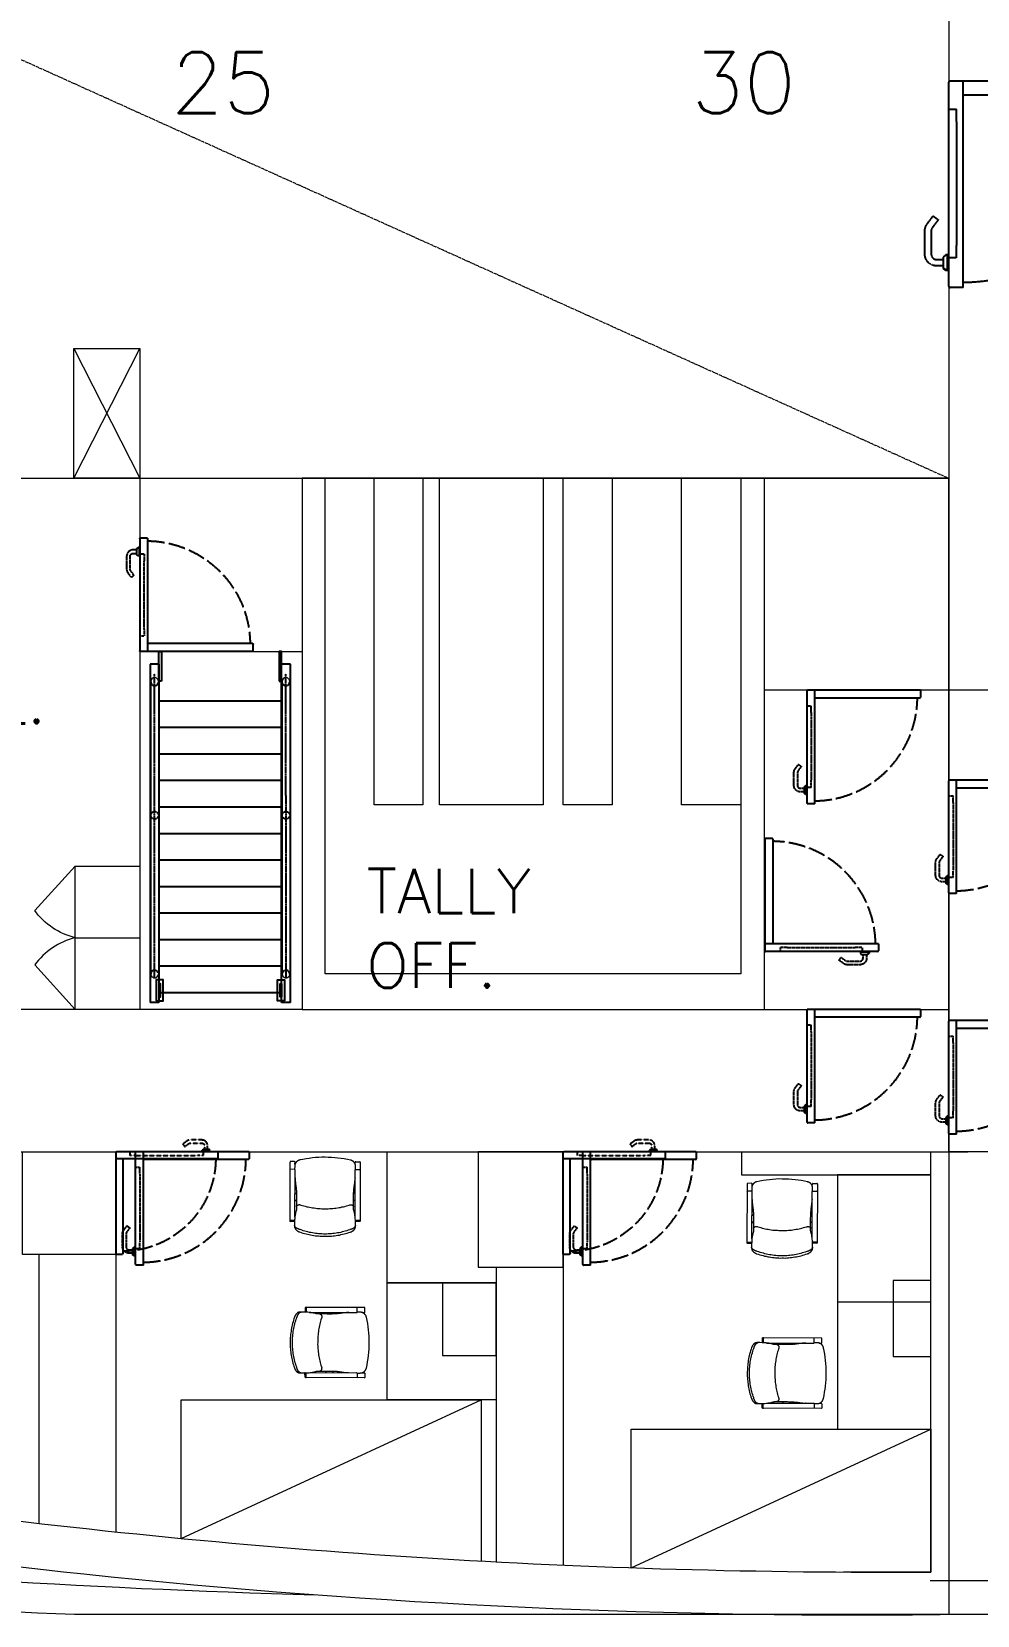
# Model space of a CAD drawing. Header units: inches. Extents: x -1413543 to -1222802, y -662286 to -549720.
# Drawn here: x -1384008 to -1375747, y -632953 to -619114 of the extents above; entities that cross this region are included whole.
import ezdxf

# ---------------------------------------------------------------- set-up
doc = ezdxf.new("R2010")
doc.units = ezdxf.units.IN
doc.header["$MEASUREMENT"] = 0
for name, pattern in [('ACAD_ISO02W100', [15, 12, -3]), ('CENTER', [2, 1.25, -0.25, 0.25, -0.25]), ('CENTER2', [1.125, 0.75, -0.125, 0.125, -0.125]), ('HIDDEN', [0.375, 0.25, -0.125]), ('HIDDEN2', [4.7625, 3.175, -1.5875])]:
    doc.linetypes.add(name, pattern=pattern)
doc.layers.get('0').update_dxf_attribs({"color": 1, "lineweight": 20})
for name, color, linetype in [('bd casing (6c34) - Visible', 8, 'HIDDEN'), ('bd glass (6c34) - Visible', 8, 'HIDDEN'), ('Dimension', 1, 'Continuous'), ('door (6c34) - Visible', 8, 'HIDDEN'), ('door (dd79) - Visible', 7, 'Continuous'), ('LADDER', 2, 'Continuous')]:
    doc.layers.add(name, color=color, linetype=linetype)
doc.layers.add('Door & Window & scuttle', color=2, linetype='Continuous', lineweight=25)
doc.styles.get("Standard").update_dxf_attribs({"font": 'arial.ttf'})

# ---------------------------------------------------------------- blocks, each defined once
blk = doc.blocks.new('frame23')
at = {"color": 0, "ltscale": 10, "char_height": 409.8, "attachment_point": 1}
for s, insert in [('\\pt819.59;{\\Fromans|c0;25}', (358561, -61192)), ('\\pt819.59;{\\Fromans|c0;30}', (362061, -61192))]:
    blk.add_mtext_dynamic_manual_height_columns(s, width=335.84, gutter_width=12.5, heights=[0], dxfattribs=dict(at, insert=insert))
blk = doc.blocks.new('qwee')
at = {"layer": 'bd casing (6c34) - Visible', "color": 0}
for points in [[(541432.8, -116122.7, -11.5), (541447.8, -116122.7, -11.5), (541462.8, -116122.7, -11.5)], [(541432.8, -116122.7, -11.5), (541432.8, -116146.7, -11.5), (541432.8, -116170.7, -11.5)], [(541432.8, -116650.7, -11.5), (541432.8, -116674.7, -11.5), (541432.8, -116698.7, -11.5)], [(541462.8, -116698.7, -11.5), (541447.8, -116698.7, -11.5), (541432.8, -116698.7, -11.5)]]:
    blk.add_open_spline(points, degree=2, dxfattribs=at)
at = {"layer": 'bd glass (6c34) - Visible', "color": 0}
blk.add_open_spline([(541432.8, -116650.7, -11.5), (541432.8, -116410.7, -11.5), (541432.8, -116170.7, -11.5)], degree=2, dxfattribs=at)
at = {"layer": 'Door & Window & scuttle', "color": 0, "linetype": 'ACAD_ISO02W100', "ltscale": 10}
blk.add_arc((541416.6, -116759.7, -11.5), 731.8, 90.70664, 179.45636, dxfattribs=at)
at = {"layer": 'door (6c34) - Visible', "color": 0}
for points, knots in [([(541485.8, -116091.7, -11.5), (541490.7, -116091.7, -11.5), (541495.6, -116091.7, -11.5), (541500.4, -116091.7, -11.5), (541503.1, -116091.7, -11.5), (541505.8, -116091.7, -11.5), (541508.7, -116091.7, -11.5), (541509.5, -116091.7, -11.5), (541510.3, -116091.7, -11.5), (541511.3, -116091.7, -11.5), (541512.8, -116091.7, -11.5), (541514.6, -116091.9, -11.5), (541516.3, -116092.1, -11.5), (541520, -116092.6, -11.5), (541523.5, -116093.5, -11.5), (541526.8, -116094.8, -11.5), (541530.3, -116096.2, -11.5), (541533.7, -116098.1, -11.5), (541536.8, -116100.3, -11.5), (541539.9, -116102.6, -11.5), (541542.8, -116105.3, -11.5), (541545.2, -116108.3, -11.5), (541547.6, -116111.3, -11.5), (541549.7, -116114.6, -11.5), (541551.3, -116118.1, -11.5), (541552.8, -116121.4, -11.5), (541553.9, -116125, -11.5), (541554.5, -116128.5, -11.5), (541554.9, -116130.2, -11.5), (541555.1, -116132, -11.5), (541555.2, -116133.7, -11.5), (541555.3, -116134.9, -11.5), (541555.3, -116136.1, -11.5), (541555.3, -116137.1, -11.5), (541555.3, -116138, -11.5), (541555.3, -116138.8, -11.5), (541555.3, -116139.6, -11.5), (541555.3, -116141.9, -11.5), (541555.3, -116144.3, -11.5), (541555.3, -116146.7, -11.5), (541555.3, -116149, -11.5), (541555.3, -116151.4, -11.5), (541555.3, -116153.8, -11.5), (541555.3, -116163.2, -11.5), (541555.3, -116172.6, -11.5), (541555.3, -116182.1, -11.5), (541555.3, -116191.5, -11.5), (541555.3, -116201, -11.5), (541555.3, -116210.4, -11.5), (541555.3, -116212.8, -11.5), (541555.3, -116215.1, -11.5), (541555.3, -116217.5, -11.5), (541555.3, -116219.9, -11.5), (541555.3, -116222.2, -11.5), (541555.3, -116224.6, -11.5), (541555.3, -116225.2, -11.5), (541555.3, -116225.8, -11.5), (541555.3, -116226.5, -11.5), (541555.3, -116227.2, -11.5), (541555.3, -116227.9, -11.5), (541555.3, -116228.8, -11.5), (541555.3, -116229.5, -11.5), (541555.2, -116230.2, -11.5), (541555.2, -116231, -11.5), (541554.9, -116234, -11.5), (541554.4, -116237, -11.5), (541553.5, -116239.9, -11.5), (541552.7, -116242.9, -11.5), (541551.5, -116245.7, -11.5), (541550.1, -116248.4, -11.5), (541549.8, -116249, -11.5), (541549.4, -116249.7, -11.5), (541549, -116250.4, -11.5), (541548.6, -116251, -11.5), (541548.3, -116251.6, -11.5), (541547.8, -116252.3, -11.5), (541547.4, -116252.9, -11.5), (541546.9, -116253.6, -11.5), (541546.6, -116254.1, -11.5), (541546.2, -116254.5, -11.5), (541545.9, -116254.9, -11.5), (541545.7, -116255.3, -11.5), (541545.4, -116255.7, -11.5), (541545.1, -116256, -11.5), (541544.8, -116256.4, -11.5), (541543.7, -116258, -11.5), (541542.5, -116259.6, -11.5), (541541.3, -116261.2, -11.5), (541540.1, -116262.7, -11.5), (541538.9, -116264.3, -11.5), (541537.7, -116265.9, -11.5), (541535.3, -116269.1, -11.5), (541532.9, -116272.3, -11.5), (541530.5, -116275.5, -11.5), (541528.1, -116278.7, -11.5), (541525.7, -116281.9, -11.5), (541523.3, -116285, -11.5)], [1.795647, 1.795647, 1.795647, 1.795647, 16.373701, 16.373701, 16.373701, 24.654515, 24.654515, 24.654515, 27.283929, 27.283929, 27.283929, 32.321107, 32.321107, 32.321107, 43.237309, 43.237309, 43.237309, 54.686123, 54.686123, 54.686123, 66.367219, 66.367219, 66.367219, 77.893449, 77.893449, 77.893449, 88.905867, 88.905867, 88.905867, 94.138366, 94.138366, 94.138366, 97.475142, 97.475142, 97.475142, 100.042977, 100.042977, 100.042977, 107.077017, 107.077017, 107.077017, 114.169226, 114.169226, 114.169226, 142.496763, 142.496763, 142.496763, 170.829157, 170.829157, 170.829157, 177.916258, 177.916258, 177.916258, 184.977658, 184.977658, 184.977658, 186.904096, 186.904096, 186.904096, 189.16594, 189.16594, 189.16594, 191.395327, 191.395327, 191.395327, 200.539981, 200.539981, 200.539981, 209.665065, 209.665065, 209.665065, 211.921544, 211.921544, 211.921544, 214.180847, 214.180847, 214.180847, 216.407599, 216.407599, 216.407599, 217.898003, 217.898003, 217.898003, 219.259092, 219.259092, 219.259092, 225.229087, 225.229087, 225.229087, 231.20403, 231.20403, 231.20403, 243.15237, 243.15237, 243.15237, 255.101362, 255.101362, 255.101362, 255.101362]), ([(541503.7, -116270.3, -11.5), (541506.1, -116267.1, -11.5), (541508.5, -116263.9, -11.5), (541510.8, -116260.7, -11.5), (541513.2, -116257.6, -11.5), (541515.6, -116254.4, -11.5), (541518, -116251.2, -11.5), (541519.2, -116249.6, -11.5), (541520.4, -116248, -11.5), (541521.6, -116246.4, -11.5), (541522.8, -116244.8, -11.5), (541524, -116243.2, -11.5), (541525.2, -116241.6, -11.5), (541525.5, -116241.3, -11.5), (541525.7, -116240.9, -11.5), (541526, -116240.5, -11.5), (541526.3, -116240.2, -11.5), (541526.5, -116239.8, -11.5), (541526.7, -116239.6, -11.5), (541527, -116239.2, -11.5), (541527.1, -116239, -11.5), (541527.3, -116238.7, -11.5), (541527.5, -116238.4, -11.5), (541527.7, -116238.1, -11.5), (541527.9, -116237.8, -11.5), (541528, -116237.5, -11.5), (541528.2, -116237.2, -11.5), (541528.4, -116236.9, -11.5), (541529, -116235.7, -11.5), (541529.5, -116234.4, -11.5), (541529.9, -116233.1, -11.5), (541530.3, -116231.8, -11.5), (541530.5, -116230.4, -11.5), (541530.7, -116229.1, -11.5), (541530.7, -116228.7, -11.5), (541530.7, -116228.4, -11.5), (541530.7, -116228, -11.5), (541530.7, -116227.6, -11.5), (541530.7, -116227.1, -11.5), (541530.7, -116226.5, -11.5), (541530.7, -116225.9, -11.5), (541530.7, -116225.3, -11.5), (541530.7, -116224.6, -11.5), (541530.7, -116222.2, -11.5), (541530.7, -116219.9, -11.5), (541530.7, -116217.5, -11.5), (541530.7, -116215.1, -11.5), (541530.7, -116212.8, -11.5), (541530.7, -116210.4, -11.5), (541530.7, -116201, -11.5), (541530.7, -116191.5, -11.5), (541530.7, -116182.1, -11.5), (541530.7, -116172.6, -11.5), (541530.7, -116163.2, -11.5), (541530.7, -116153.7, -11.5), (541530.7, -116151.4, -11.5), (541530.7, -116149, -11.5), (541530.7, -116146.7, -11.5), (541530.7, -116144.3, -11.5), (541530.7, -116142, -11.5), (541530.7, -116139.5, -11.5), (541530.7, -116138.7, -11.5), (541530.7, -116137.8, -11.5), (541530.7, -116137.1, -11.5), (541530.7, -116136.4, -11.5), (541530.7, -116135.9, -11.5), (541530.7, -116135.4, -11.5), (541530.6, -116134.6, -11.5), (541530.5, -116133.8, -11.5), (541530.4, -116133, -11.5), (541530.1, -116131.4, -11.5), (541529.6, -116129.8, -11.5), (541528.9, -116128.3, -11.5), (541528.2, -116126.7, -11.5), (541527.2, -116125.2, -11.5), (541526.1, -116123.8, -11.5), (541525, -116122.5, -11.5), (541523.7, -116121.2, -11.5), (541522.3, -116120.2, -11.5), (541520.9, -116119.2, -11.5), (541519.4, -116118.3, -11.5), (541517.8, -116117.7, -11.5), (541516.2, -116117.1, -11.5), (541514.6, -116116.7, -11.5), (541513, -116116.5, -11.5), (541512.3, -116116.3, -11.5), (541511.6, -116116.3, -11.5), (541510.6, -116116.3, -11.5), (541510, -116116.3, -11.5), (541509.3, -116116.3, -11.5), (541508.5, -116116.3, -11.5), (541505.9, -116116.3, -11.5), (541503.2, -116116.3, -11.5), (541500.4, -116116.3, -11.5), (541495.7, -116116.3, -11.5), (541491, -116116.3, -11.5), (541486.4, -116116.3, -11.5)], [0, 0, 0, 0, 11.948992, 11.948992, 11.948992, 23.897801, 23.897801, 23.897801, 29.872276, 29.872276, 29.872276, 35.85081, 35.85081, 35.85081, 37.203356, 37.203356, 37.203356, 38.427182, 38.427182, 38.427182, 39.456646, 39.456646, 39.456646, 40.483304, 40.483304, 40.483304, 41.51353, 41.51353, 41.51353, 45.656856, 45.656856, 45.656856, 49.780168, 49.780168, 49.780168, 50.816029, 50.816029, 50.816029, 52.361849, 52.361849, 52.361849, 54.243136, 54.243136, 54.243136, 61.349686, 61.349686, 61.349686, 68.43025, 68.43025, 68.43025, 96.769181, 96.769181, 96.769181, 125.112929, 125.112929, 125.112929, 132.188927, 132.188927, 132.188927, 139.323117, 139.323117, 139.323117, 141.790748, 141.790748, 141.790748, 143.489566, 143.489566, 143.489566, 145.85198, 145.85198, 145.85198, 150.863874, 150.863874, 150.863874, 156.102942, 156.102942, 156.102942, 161.411952, 161.411952, 161.411952, 166.618452, 166.618452, 166.618452, 171.527424, 171.527424, 171.527424, 173.960274, 173.960274, 173.960274, 176.063873, 176.063873, 176.063873, 184.170713, 184.170713, 184.170713, 198.212156, 198.212156, 198.212156, 198.212156])]:
    blk.add_open_spline(points, degree=3, knots=knots, dxfattribs=at)
blk.add_open_spline([(541523.3, -116285, -11.5), (541513.5, -116277.7, -11.5), (541503.7, -116270.3, -11.5)], degree=2, dxfattribs=at)
at = {"layer": 'door (dd79) - Visible', "color": 0}
for p, q in [((541407.6, -116007.9, -11.5), (541407.6, -116807.9, -11.5)), ((541407.6, -116007.9, -11.5), (541458, -116007.9, -11.5)), ((541462.8, -116012.7, -11.5), (541462.8, -116803.1, -11.5)), ((541467.6, -116073.5, -11.5), (541467.6, -116134.4, -11.5)), ((541474.2, -116073.5, -11.5), (541484, -116082.2, -11.5)), ((541474.2, -116076.5, -11.5), (541484, -116085.2, -11.5)), ((541484, -116125.8, -11.5), (541484, -116082.2, -11.5)), ((541467.6, -116134.4, -11.5), (541474.2, -116134.4, -11.5)), ((541474.2, -116134.4, -11.5), (541484, -116125.8, -11.5)), ((540662.8, -116807.9, -11.5), (540662.8, -116757.5, -11.5)), ((540667.6, -116752.7, -11.5), (541402.8, -116752.7, -11.5)), ((540662.8, -116807.9, -11.5), (541458, -116807.9, -11.5))]:
    blk.add_line(p, q, dxfattribs=at)
for centre, start, end in [((541458, -116012.7, -11.5), 360, 90), ((540667.6, -116757.5, -11.5), 90, 180), ((541402.8, -116757.5, -11.5), 360, 90), ((541458, -116803.1, -11.5), 270, 0)]:
    blk.add_arc(centre, 4.8, start, end, dxfattribs=at)
for points, degree in [([(541467.6, -116073.5, -11.5), (541470.9, -116073.5, -11.5), (541474.2, -116073.5, -11.5)], 2), ([(541467.6, -116076.5, -11.5), (541470.9, -116076.5, -11.5), (541474.2, -116076.5, -11.5)], 2), ([(541484, -116091.7, -11.5), (541484.6, -116091.7, -11.5), (541485.2, -116091.7, -11.5), (541485.8, -116091.7, -11.5)], 3), ([(541486.4, -116116.3, -11.5), (541485.6, -116116.3, -11.5), (541484.8, -116116.3, -11.5), (541484, -116116.3, -11.5)], 3), ([(541407.6, -116752.7, -11.5), (541407.6, -116777.9, -11.5), (541407.6, -116803.1, -11.5)], 2)]:
    blk.add_open_spline(points, degree=degree, dxfattribs=at)
blk = doc.blocks.new('344')
at = {"color": 0, "xscale": -1.166284279373328, "yscale": 1.166284279373328, "zscale": 1.166284279373328}
blk.add_blockref('qwee', (1172202.6, 20597.9, 13.4), dxfattribs=at)
blk = doc.blocks.new('SCHAIR')
at = {"color": 0}
for p, q in [((86129, -10579), (86117, -10583)), ((86142, -10576), (86129, -10579)), ((86154, -10573), (86142, -10576)), ((86166, -10570), (86154, -10573)), ((86178, -10567), (86166, -10570)), ((86190, -10565), (86178, -10567)), ((86203, -10563), (86190, -10565)), ((86215, -10561), (86203, -10563)), ((86204, -10580), (86216, -10579)), ((86227, -10560), (86215, -10561)), ((86216, -10579), (86228, -10577)), ((86240, -10558), (86227, -10560)), ((86228, -10577), (86240, -10576)), ((86253, -10557), (86240, -10558)), ((86240, -10576), (86253, -10574)), ((86265, -10556), (86253, -10557)), ((86253, -10574), (86265, -10574)), ((86278, -10556), (86265, -10556)), ((86265, -10574), (86277, -10573)), ((86277, -10573), (86289, -10573)), ((86289, -10556), (86278, -10556)), ((86301, -10555), (86289, -10556)), ((86289, -10573), (86289, -10573)), ((86289, -10573), (86290, -10573)), ((86290, -10573), (86302, -10573)), ((86313, -10556), (86301, -10555)), ((86302, -10573), (86314, -10573)), ((86326, -10556), (86313, -10556)), ((86314, -10573), (86326, -10573)), ((86339, -10557), (86326, -10556)), ((86326, -10573), (86339, -10574)), ((86351, -10558), (86339, -10557)), ((86339, -10574), (86351, -10575)), ((86364, -10559), (86351, -10558)), ((86351, -10575), (86363, -10577)), ((86363, -10577), (86375, -10578)), ((86376, -10561), (86364, -10559)), ((86375, -10578), (86387, -10580)), ((86389, -10562), (86376, -10561)), ((86401, -10564), (86389, -10562)), ((86413, -10567), (86401, -10564)), ((86425, -10569), (86413, -10567)), ((86437, -10572), (86425, -10569)), ((86450, -10575), (86437, -10572)), ((86462, -10578), (86450, -10575)), ((86474, -10582), (86462, -10578)), ((86024, -11136), (86018, -10678)), ((86021, -10675), (86054, -10674)), ((86021, -10683), (86054, -10683)), ((86055, -10628), (86054, -10629)), ((86054, -10629), (86054, -10630)), ((86054, -10630), (86054, -10631)), ((86054, -10631), (86054, -10631)), ((86054, -10631), (86054, -10632)), ((86054, -10632), (86054, -10633)), ((86054, -10633), (86054, -10634)), ((86054, -10634), (86054, -10642)), ((86054, -10640), (86054, -10639)), ((86054, -10639), (86055, -10639)), ((86054, -10641), (86054, -10640)), ((86054, -10640), (86054, -10640)), ((86054, -10640), (86054, -10640)), ((86054, -10642), (86054, -10641)), ((86054, -10641), (86054, -10641)), ((86054, -10641), (86054, -10641)), ((86054, -10641), (86054, -10641)), ((86054, -10642), (86054, -10643)), ((86054, -10643), (86054, -10642)), ((86054, -10642), (86054, -10642)), ((86054, -10642), (86054, -10642)), ((86054, -10643), (86054, -10644)), ((86054, -10644), (86054, -10656)), ((86054, -10656), (86054, -10657)), ((86054, -10657), (86055, -10674)), ((86056, -10624), (86055, -10624)), ((86055, -10624), (86055, -10625)), ((86055, -10625), (86055, -10626)), ((86055, -10626), (86055, -10627)), ((86055, -10627), (86055, -10628)), ((86055, -10628), (86055, -10628)), ((86055, -10637), (86055, -10636)), ((86055, -10636), (86056, -10636)), ((86055, -10638), (86055, -10637)), ((86055, -10637), (86055, -10637)), ((86055, -10639), (86055, -10638)), ((86055, -10638), (86055, -10638)), ((86055, -10638), (86055, -10638)), ((86055, -10639), (86055, -10639)), ((86055, -10674), (86055, -10677)), ((86055, -10677), (86055, -10679)), ((86055, -10679), (86055, -10681)), ((86055, -10681), (86055, -10681)), ((86055, -10681), (86055, -10683)), ((86055, -10683), (86055, -10684)), ((86055, -10684), (86055, -10685)), ((86055, -10685), (86056, -10695)), ((86057, -10621), (86056, -10622)), ((86056, -10622), (86056, -10623)), ((86056, -10623), (86056, -10624)), ((86056, -10635), (86057, -10634)), ((86056, -10636), (86056, -10635)), ((86056, -10635), (86056, -10635)), ((86056, -10635), (86056, -10635)), ((86056, -10636), (86056, -10636)), ((86056, -10695), (86057, -10705)), ((86058, -10619), (86057, -10620)), ((86057, -10620), (86057, -10621)), ((86057, -10621), (86057, -10621)), ((86057, -10633), (86058, -10632)), ((86057, -10634), (86057, -10633)), ((86057, -10633), (86057, -10633)), ((86057, -10634), (86057, -10634)), ((86059, -10617), (86058, -10618)), ((86058, -10618), (86058, -10619)), ((86058, -10632), (86059, -10631)), ((86058, -10632), (86058, -10632)), ((86060, -10615), (86059, -10616)), ((86059, -10616), (86059, -10617)), ((86059, -10617), (86059, -10617)), ((86059, -10631), (86060, -10630)), ((86059, -10631), (86059, -10631)), ((86061, -10614), (86060, -10614)), ((86060, -10614), (86060, -10615)), ((86060, -10630), (86060, -10629)), ((86060, -10629), (86061, -10629)), ((86062, -10612), (86061, -10613)), ((86061, -10613), (86061, -10614)), ((86061, -10629), (86061, -10628)), ((86061, -10628), (86062, -10628)), ((86063, -10612), (86062, -10612)), ((86062, -10627), (86064, -10626)), ((86062, -10628), (86062, -10627)), ((86064, -10610), (86063, -10611)), ((86063, -10611), (86063, -10612)), ((86065, -10609), (86064, -10610)), ((86064, -10626), (86065, -10625)), ((86066, -10608), (86065, -10609)), ((86065, -10625), (86066, -10624)), ((86067, -10607), (86066, -10607)), ((86066, -10607), (86066, -10608)), ((86066, -10624), (86067, -10623)), ((86068, -10606), (86067, -10607)), ((86067, -10623), (86068, -10622)), ((86069, -10605), (86068, -10606)), ((86068, -10622), (86070, -10621)), ((86071, -10603), (86069, -10605)), ((86070, -10621), (86072, -10620)), ((86072, -10602), (86071, -10603)), ((86074, -10601), (86072, -10602)), ((86072, -10620), (86073, -10619)), ((86073, -10619), (86075, -10618)), ((86076, -10600), (86074, -10601)), ((86075, -10618), (86077, -10617)), ((86077, -10599), (86076, -10600)), ((86079, -10598), (86077, -10599)), ((86077, -10617), (86079, -10616)), ((86081, -10596), (86079, -10598)), ((86079, -10616), (86081, -10615)), ((86083, -10595), (86081, -10596)), ((86081, -10615), (86083, -10614)), ((86085, -10594), (86083, -10595)), ((86083, -10614), (86085, -10613)), ((86087, -10594), (86085, -10594)), ((86085, -10613), (86087, -10613)), ((86089, -10593), (86087, -10594)), ((86087, -10613), (86089, -10612)), ((86091, -10592), (86089, -10593)), ((86089, -10612), (86091, -10611)), ((86093, -10591), (86091, -10592)), ((86091, -10611), (86094, -10610)), ((86105, -10587), (86093, -10591)), ((86094, -10610), (86096, -10610)), ((86096, -10610), (86098, -10609)), ((86098, -10609), (86110, -10605)), ((86117, -10583), (86105, -10587)), ((86110, -10605), (86121, -10601)), ((86121, -10601), (86133, -10597)), ((86133, -10597), (86144, -10594)), ((86144, -10594), (86156, -10591)), ((86156, -10591), (86168, -10588)), ((86168, -10588), (86180, -10585)), ((86180, -10585), (86192, -10583)), ((86192, -10583), (86204, -10580)), ((86387, -10580), (86399, -10582)), ((86399, -10582), (86411, -10584)), ((86411, -10584), (86423, -10587)), ((86423, -10587), (86435, -10590)), ((86435, -10590), (86447, -10593)), ((86447, -10593), (86459, -10596)), ((86459, -10596), (86470, -10600)), ((86470, -10600), (86482, -10604)), ((86487, -10586), (86474, -10582)), ((86482, -10604), (86484, -10604)), ((86484, -10604), (86486, -10605)), ((86486, -10605), (86489, -10606)), ((86489, -10586), (86487, -10586)), ((86491, -10587), (86489, -10586)), ((86489, -10606), (86491, -10606)), ((86493, -10588), (86491, -10587)), ((86491, -10606), (86493, -10607)), ((86495, -10589), (86493, -10588)), ((86493, -10607), (86495, -10608)), ((86497, -10590), (86495, -10589)), ((86495, -10608), (86497, -10609)), ((86498, -10591), (86497, -10590)), ((86497, -10609), (86499, -10609)), ((86500, -10592), (86498, -10591)), ((86499, -10609), (86501, -10610)), ((86502, -10593), (86500, -10592)), ((86501, -10610), (86503, -10611)), ((86504, -10594), (86502, -10593)), ((86503, -10611), (86505, -10612)), ((86506, -10595), (86504, -10594)), ((86505, -10612), (86507, -10613)), ((86507, -10596), (86506, -10595)), ((86509, -10597), (86507, -10596)), ((86507, -10613), (86509, -10614)), ((86511, -10599), (86509, -10597)), ((86509, -10614), (86510, -10615)), ((86510, -10615), (86512, -10616)), ((86512, -10600), (86511, -10599)), ((86513, -10601), (86512, -10600)), ((86512, -10616), (86514, -10617)), ((86514, -10601), (86513, -10601)), ((86514, -10602), (86514, -10601)), ((86515, -10603), (86514, -10602)), ((86514, -10617), (86514, -10618)), ((86514, -10618), (86516, -10619)), ((86516, -10604), (86515, -10603)), ((86517, -10605), (86516, -10604)), ((86516, -10619), (86517, -10620)), ((86518, -10606), (86517, -10605)), ((86517, -10605), (86517, -10605)), ((86517, -10620), (86518, -10621)), ((86519, -10607), (86518, -10606)), ((86518, -10621), (86519, -10621)), ((86520, -10608), (86519, -10607)), ((86519, -10607), (86519, -10607)), ((86519, -10621), (86519, -10622)), ((86519, -10622), (86520, -10622)), ((86520, -10609), (86520, -10608)), ((86521, -10610), (86520, -10609)), ((86520, -10622), (86520, -10623)), ((86520, -10623), (86521, -10624)), ((86522, -10611), (86521, -10610)), ((86521, -10610), (86521, -10610)), ((86521, -10624), (86521, -10624)), ((86521, -10624), (86522, -10625)), ((86522, -10612), (86522, -10611)), ((86522, -10613), (86522, -10612)), ((86523, -10613), (86522, -10613)), ((86522, -10625), (86522, -10625)), ((86522, -10625), (86523, -10626)), ((86523, -10614), (86523, -10613)), ((86524, -10615), (86523, -10614)), ((86523, -10626), (86523, -10627)), ((86523, -10627), (86523, -10627)), ((86523, -10627), (86524, -10627)), ((86524, -10616), (86524, -10615)), ((86525, -10617), (86524, -10616)), ((86524, -10616), (86524, -10616)), ((86524, -10627), (86524, -10628)), ((86524, -10628), (86524, -10628)), ((86524, -10628), (86524, -10628)), ((86524, -10628), (86525, -10629)), ((86525, -10618), (86525, -10617)), ((86525, -10619), (86525, -10618)), ((86525, -10620), (86525, -10619)), ((86526, -10620), (86525, -10620)), ((86525, -10629), (86525, -10629)), ((86525, -10629), (86525, -10630)), ((86525, -10630), (86525, -10630)), ((86525, -10630), (86525, -10630)), ((86525, -10630), (86526, -10631)), ((86525, -10698), (86526, -10688)), ((86525, -10706), (86525, -10698)), ((86525, -10701), (86530, -11069)), ((86526, -10621), (86526, -10620)), ((86526, -10622), (86526, -10621)), ((86526, -10623), (86526, -10622)), ((86526, -10624), (86526, -10623)), ((86526, -10623), (86526, -10623)), ((86526, -10625), (86526, -10624)), ((86526, -10626), (86526, -10625)), ((86527, -10627), (86526, -10626)), ((86526, -10631), (86526, -10631)), ((86526, -10631), (86526, -10632)), ((86526, -10632), (86526, -10632)), ((86526, -10632), (86526, -10632)), ((86526, -10632), (86526, -10633)), ((86526, -10633), (86526, -10633)), ((86526, -10633), (86526, -10633)), ((86526, -10633), (86526, -10633)), ((86526, -10633), (86526, -10634)), ((86526, -10634), (86527, -10634)), ((86526, -10688), (86527, -10679)), ((86527, -10628), (86527, -10627)), ((86527, -10635), (86527, -10628)), ((86527, -10634), (86527, -10634)), ((86527, -10634), (86527, -10635)), ((86527, -10636), (86527, -10635)), ((86527, -10635), (86527, -10635)), ((86527, -10635), (86527, -10635)), ((86527, -10635), (86527, -10635)), ((86527, -10635), (86527, -10636)), ((86527, -10637), (86527, -10636)), ((86527, -10636), (86527, -10636)), ((86527, -10649), (86527, -10637)), ((86527, -10650), (86527, -10649)), ((86527, -10668), (86527, -10650)), ((86527, -10671), (86527, -10668)), ((86527, -10673), (86527, -10671)), ((86527, -10674), (86527, -10673)), ((86527, -10675), (86527, -10674)), ((86527, -10677), (86527, -10675)), ((86527, -10679), (86527, -10677)), ((86527, -10677), (86527, -10677)), ((86561, -10667), (86528, -10668)), ((86561, -10676), (86528, -10676)), ((86570, -11128), (86564, -10670)), ((86057, -10705), (86058, -10713)), ((86057, -10707), (86063, -11075)), ((86058, -10713), (86059, -10719)), ((86059, -10719), (86060, -10725)), ((86060, -10725), (86061, -10732)), ((86061, -10732), (86062, -10738)), ((86062, -10738), (86064, -10744)), ((86064, -10744), (86065, -10749)), ((86065, -10749), (86067, -10755)), ((86067, -10755), (86068, -10760)), ((86068, -10760), (86069, -10761)), ((86069, -10761), (86069, -10761)), ((86069, -10761), (86069, -10762)), ((86069, -10762), (86069, -10763)), ((86069, -10763), (86070, -10764)), ((86070, -10764), (86070, -10765)), ((86070, -10765), (86070, -10765)), ((86070, -10765), (86070, -10766)), ((86070, -10766), (86070, -10767)), ((86070, -10767), (86070, -10768)), ((86070, -10768), (86070, -10769)), ((86070, -10769), (86070, -10769)), ((86070, -10769), (86071, -10770)), ((86071, -10770), (86071, -10771)), ((86071, -10771), (86071, -10772)), ((86071, -10772), (86071, -10773)), ((86071, -10773), (86072, -10846)), ((86071, -10790), (86071, -10789)), ((86071, -10791), (86071, -10790)), ((86071, -10792), (86071, -10791)), ((86071, -10791), (86071, -10791)), ((86071, -10791), (86071, -10791)), ((86072, -10793), (86071, -10792)), ((86071, -10792), (86071, -10792)), ((86071, -10792), (86071, -10792)), ((86072, -10794), (86072, -10793)), ((86072, -10793), (86072, -10793)), ((86072, -10793), (86072, -10793)), ((86073, -10795), (86072, -10794)), ((86072, -10794), (86072, -10794)), ((86072, -10794), (86072, -10794)), ((86073, -10796), (86073, -10795)), ((86073, -10795), (86073, -10795)), ((86073, -10795), (86073, -10795)), ((86074, -10796), (86073, -10796)), ((86073, -10796), (86073, -10796)), ((86074, -10797), (86074, -10796)), ((86074, -10796), (86074, -10796)), ((86075, -10797), (86074, -10797)), ((86074, -10797), (86074, -10797)), ((86075, -10798), (86075, -10797)), ((86076, -10798), (86075, -10798)), ((86075, -10798), (86075, -10798)), ((86076, -10799), (86076, -10798)), ((86076, -10798), (86076, -10798)), ((86077, -10799), (86076, -10799)), ((86078, -10800), (86077, -10799)), ((86077, -10799), (86077, -10799)), ((86077, -10799), (86077, -10799)), ((86079, -10800), (86078, -10800)), ((86078, -10800), (86078, -10800)), ((86078, -10800), (86078, -10800)), ((86080, -10801), (86079, -10800)), ((86079, -10800), (86079, -10800)), ((86081, -10801), (86080, -10801)), ((86080, -10801), (86080, -10801)), ((86080, -10801), (86080, -10801)), ((86082, -10801), (86081, -10801)), ((86081, -10801), (86081, -10801)), ((86082, -10802), (86082, -10801)), ((86083, -10802), (86082, -10802)), ((86084, -10802), (86083, -10802)), ((86085, -10803), (86084, -10802)), ((86084, -10802), (86084, -10802)), ((86086, -10803), (86085, -10803)), ((86087, -10803), (86086, -10803)), ((86088, -10803), (86087, -10803)), ((86089, -10803), (86088, -10803)), ((86090, -10803), (86089, -10803)), ((86091, -10803), (86090, -10803)), ((86092, -10803), (86091, -10803)), ((86093, -10803), (86092, -10803)), ((86094, -10803), (86093, -10803)), ((86095, -10803), (86094, -10803)), ((86096, -10803), (86095, -10803)), ((86097, -10803), (86096, -10803)), ((86096, -10803), (86096, -10803)), ((86098, -10803), (86097, -10803)), ((86097, -10803), (86097, -10803)), ((86099, -10803), (86098, -10803)), ((86098, -10803), (86098, -10803)), ((86100, -10802), (86099, -10802)), ((86099, -10802), (86099, -10803)), ((86105, -10801), (86100, -10802)), ((86100, -10802), (86100, -10802)), ((86116, -10797), (86105, -10801)), ((86127, -10794), (86116, -10797)), ((86138, -10790), (86127, -10794)), ((86150, -10787), (86138, -10790)), ((86161, -10785), (86150, -10787)), ((86173, -10782), (86161, -10785)), ((86184, -10780), (86173, -10782)), ((86196, -10778), (86184, -10780)), ((86208, -10776), (86196, -10778)), ((86220, -10774), (86208, -10776)), ((86232, -10773), (86220, -10774)), ((86243, -10772), (86232, -10773)), ((86255, -10771), (86243, -10772)), ((86267, -10770), (86255, -10771)), ((86279, -10769), (86267, -10770)), ((86291, -10769), (86279, -10769)), ((86292, -10769), (86291, -10769)), ((86293, -10769), (86292, -10769)), ((86305, -10769), (86293, -10769)), ((86317, -10769), (86305, -10769)), ((86329, -10770), (86317, -10769)), ((86341, -10770), (86329, -10770)), ((86353, -10771), (86341, -10770)), ((86365, -10772), (86353, -10771)), ((86377, -10774), (86365, -10772)), ((86389, -10775), (86377, -10774)), ((86400, -10777), (86389, -10775)), ((86412, -10779), (86400, -10777)), ((86424, -10781), (86412, -10779)), ((86435, -10783), (86424, -10781)), ((86447, -10786), (86435, -10783)), ((86458, -10789), (86447, -10786)), ((86469, -10792), (86458, -10789)), ((86481, -10795), (86469, -10792)), ((86485, -10797), (86481, -10795)), ((86486, -10797), (86485, -10797)), ((86485, -10797), (86485, -10797)), ((86487, -10797), (86486, -10797)), ((86486, -10797), (86486, -10797)), ((86488, -10797), (86487, -10797)), ((86487, -10797), (86487, -10797)), ((86488, -10798), (86488, -10797)), ((86489, -10798), (86488, -10798)), ((86490, -10798), (86489, -10798)), ((86491, -10798), (86490, -10798)), ((86490, -10798), (86490, -10798)), ((86492, -10798), (86491, -10798)), ((86493, -10798), (86492, -10798)), ((86494, -10798), (86493, -10798)), ((86495, -10798), (86494, -10798)), ((86496, -10798), (86495, -10798)), ((86497, -10797), (86496, -10798)), ((86498, -10797), (86497, -10797)), ((86499, -10797), (86498, -10797)), ((86500, -10797), (86499, -10797)), ((86501, -10797), (86500, -10797)), ((86502, -10796), (86501, -10797)), ((86503, -10796), (86502, -10796)), ((86504, -10795), (86503, -10796)), ((86503, -10796), (86503, -10796)), ((86503, -10796), (86503, -10796)), ((86505, -10795), (86504, -10795)), ((86504, -10795), (86504, -10795)), ((86506, -10795), (86505, -10795)), ((86505, -10795), (86505, -10795)), ((86507, -10794), (86506, -10794)), ((86506, -10794), (86506, -10794)), ((86506, -10794), (86506, -10795)), ((86508, -10793), (86507, -10794)), ((86507, -10794), (86507, -10794)), ((86507, -10794), (86507, -10794)), ((86509, -10793), (86508, -10793)), ((86508, -10793), (86508, -10793)), ((86508, -10793), (86508, -10793)), ((86510, -10792), (86509, -10792)), ((86509, -10792), (86509, -10792)), ((86509, -10792), (86509, -10793)), ((86511, -10791), (86510, -10791)), ((86510, -10791), (86510, -10792)), ((86510, -10792), (86510, -10792)), ((86512, -10790), (86511, -10790)), ((86511, -10790), (86511, -10790)), ((86511, -10790), (86511, -10791)), ((86511, -10791), (86511, -10791)), ((86513, -10788), (86512, -10789)), ((86512, -10789), (86512, -10789)), ((86512, -10789), (86512, -10789)), ((86512, -10789), (86512, -10789)), ((86512, -10789), (86512, -10790)), ((86514, -10786), (86513, -10786)), ((86513, -10786), (86513, -10787)), ((86513, -10787), (86513, -10787)), ((86513, -10787), (86513, -10787)), ((86513, -10787), (86513, -10788)), ((86513, -10788), (86513, -10788)), ((86513, -10788), (86513, -10788)), ((86514, -10759), (86514, -10758)), ((86514, -10758), (86515, -10758)), ((86514, -10760), (86514, -10759)), ((86514, -10761), (86514, -10760)), ((86514, -10762), (86514, -10761)), ((86514, -10763), (86514, -10762)), ((86514, -10764), (86514, -10763)), ((86514, -10763), (86514, -10763)), ((86514, -10765), (86514, -10764)), ((86514, -10766), (86514, -10765)), ((86514, -10767), (86514, -10766)), ((86515, -10840), (86514, -10767)), ((86514, -10783), (86514, -10784)), ((86514, -10784), (86514, -10785)), ((86514, -10785), (86514, -10785)), ((86514, -10785), (86514, -10785)), ((86514, -10785), (86514, -10786)), ((86514, -10786), (86514, -10786)), ((86515, -10755), (86516, -10754)), ((86515, -10756), (86515, -10755)), ((86515, -10755), (86515, -10755)), ((86515, -10757), (86515, -10756)), ((86515, -10758), (86515, -10757)), ((86516, -10754), (86517, -10748)), ((86517, -10748), (86519, -10743)), ((86519, -10743), (86520, -10737)), ((86520, -10737), (86521, -10732)), ((86521, -10732), (86522, -10725)), ((86522, -10725), (86523, -10719)), ((86523, -10719), (86524, -10713)), ((86524, -10713), (86525, -10706)), ((86059, -10835), (86072, -10835)), ((86059, -10838), (86072, -10838)), ((86060, -10891), (86072, -10891)), ((86060, -10894), (86072, -10894)), ((86069, -10939), (86068, -10942)), ((86068, -10942), (86068, -10944)), ((86068, -10944), (86068, -10947)), ((86068, -10947), (86068, -10949)), ((86070, -10930), (86069, -10933)), ((86069, -10933), (86069, -10934)), ((86069, -10934), (86069, -10937)), ((86069, -10937), (86069, -10939)), ((86071, -10920), (86070, -10923)), ((86070, -10923), (86070, -10925)), ((86070, -10925), (86070, -10928)), ((86070, -10928), (86070, -10930)), ((86072, -10900), (86071, -10904)), ((86071, -10904), (86071, -10905)), ((86071, -10905), (86071, -10909)), ((86071, -10909), (86071, -10910)), ((86071, -10910), (86071, -10913)), ((86071, -10913), (86071, -10915)), ((86071, -10915), (86071, -10918)), ((86071, -10918), (86071, -10920)), ((86072, -10846), (86072, -10870)), ((86072, -10870), (86072, -10870)), ((86072, -10870), (86072, -10871)), ((86072, -10871), (86072, -10881)), ((86072, -10881), (86072, -10886)), ((86072, -10886), (86072, -10886)), ((86072, -10886), (86072, -10889)), ((86072, -10889), (86072, -10890)), ((86072, -10890), (86072, -10894)), ((86072, -10894), (86072, -10895)), ((86072, -10895), (86072, -10899)), ((86072, -10899), (86072, -10900)), ((86527, -10829), (86515, -10829)), ((86527, -10832), (86515, -10832)), ((86515, -10864), (86515, -10840)), ((86515, -10865), (86515, -10864)), ((86515, -10864), (86515, -10864)), ((86515, -10875), (86515, -10865)), ((86516, -10880), (86515, -10875)), ((86516, -10883), (86516, -10880)), ((86516, -10880), (86516, -10880)), ((86516, -10884), (86516, -10883)), ((86516, -10888), (86516, -10884)), ((86528, -10885), (86516, -10885)), ((86516, -10889), (86516, -10888)), ((86528, -10888), (86516, -10888)), ((86516, -10893), (86516, -10889)), ((86516, -10894), (86516, -10893)), ((86517, -10897), (86516, -10894)), ((86517, -10899), (86517, -10897)), ((86517, -10902), (86517, -10899)), ((86517, -10904), (86517, -10902)), ((86517, -10907), (86517, -10904)), ((86517, -10909), (86517, -10907)), ((86518, -10912), (86517, -10909)), ((86518, -10913), (86518, -10912)), ((86518, -10917), (86518, -10913)), ((86518, -10918), (86518, -10917)), ((86519, -10922), (86518, -10918)), ((86519, -10923), (86519, -10922)), ((86519, -10926), (86519, -10923)), ((86520, -10928), (86519, -10926)), ((86520, -10931), (86520, -10928)), ((86520, -10933), (86520, -10931)), ((86521, -10936), (86520, -10933)), ((86521, -10938), (86521, -10936)), ((86521, -10941), (86521, -10938)), ((86522, -10943), (86521, -10941)), ((86523, -10949), (86522, -10943)), ((86061, -10982), (86064, -10982)), ((86061, -10985), (86064, -10985)), ((86061, -11000), (86063, -11000)), ((86063, -10997), (86062, -11003)), ((86062, -11003), (86062, -11005)), ((86062, -11003), (86062, -11003)), ((86062, -11005), (86062, -11011)), ((86062, -11013), (86062, -11011)), ((86064, -10988), (86063, -10989)), ((86063, -10989), (86063, -10996)), ((86063, -10996), (86063, -10997)), ((86065, -10973), (86064, -10979)), ((86064, -10979), (86064, -10981)), ((86064, -10981), (86064, -10988)), ((86066, -10965), (86065, -10971)), ((86065, -10971), (86065, -10973)), ((86067, -10957), (86066, -10963)), ((86066, -10963), (86066, -10965)), ((86068, -10949), (86067, -10955)), ((86067, -10955), (86067, -10957)), ((86523, -10951), (86523, -10949)), ((86524, -10957), (86523, -10951)), ((86524, -10959), (86524, -10957)), ((86525, -10965), (86524, -10959)), ((86525, -10967), (86525, -10965)), ((86526, -10973), (86525, -10967)), ((86526, -10975), (86526, -10973)), ((86527, -10981), (86526, -10975)), ((86529, -10976), (86526, -10976)), ((86529, -10979), (86527, -10979)), ((86527, -10983), (86527, -10981)), ((86528, -10989), (86527, -10983)), ((86528, -10991), (86528, -10989)), ((86528, -10997), (86528, -10991)), ((86529, -10994), (86528, -10994)), ((86529, -10997), (86528, -10997)), ((86529, -10999), (86528, -10997)), ((86529, -11005), (86529, -10999)), ((86529, -11006), (86529, -11005)), ((86530, -11069), (86530, -11069)), ((86533, -11072), (86567, -11071)), ((86060, -11078), (86026, -11079)), ((86060, -11138), (86027, -11139)), ((86060, -11079), (86060, -11082)), ((86060, -11082), (86060, -11101)), ((86060, -11101), (86060, -11103)), ((86060, -11103), (86061, -11104)), ((86061, -11104), (86061, -11105)), ((86061, -11105), (86061, -11106)), ((86061, -11106), (86061, -11107)), ((86061, -11107), (86061, -11108)), ((86061, -11108), (86061, -11109)), ((86061, -11109), (86061, -11110)), ((86061, -11110), (86061, -11111)), ((86061, -11111), (86062, -11112)), ((86062, -11112), (86062, -11113)), ((86062, -11113), (86062, -11114)), ((86062, -11114), (86062, -11115)), ((86062, -11115), (86063, -11116)), ((86063, -11075), (86063, -11075)), ((86063, -11116), (86063, -11117)), ((86063, -11117), (86063, -11118)), ((86063, -11117), (86063, -11135)), ((86063, -11118), (86064, -11119)), ((86064, -11119), (86064, -11120)), ((86064, -11120), (86064, -11121)), ((86064, -11121), (86065, -11122)), ((86065, -11122), (86065, -11123)), ((86065, -11123), (86066, -11124)), ((86066, -11124), (86066, -11125)), ((86066, -11125), (86067, -11126)), ((86067, -11126), (86067, -11126)), ((86067, -11126), (86068, -11127)), ((86068, -11127), (86068, -11128)), ((86068, -11128), (86069, -11129)), ((86069, -11129), (86069, -11130)), ((86069, -11130), (86070, -11131)), ((86070, -11131), (86071, -11132)), ((86071, -11132), (86071, -11132)), ((86071, -11132), (86072, -11133)), ((86072, -11133), (86073, -11134)), ((86073, -11134), (86073, -11135)), ((86073, -11135), (86074, -11136)), ((86074, -11136), (86075, -11136)), ((86075, -11136), (86075, -11137)), ((86075, -11137), (86076, -11138)), ((86076, -11138), (86077, -11138)), ((86077, -11138), (86078, -11139)), ((86078, -11139), (86079, -11140)), ((86079, -11140), (86079, -11140)), ((86079, -11140), (86080, -11141)), ((86080, -11141), (86081, -11142)), ((86081, -11142), (86082, -11142)), ((86082, -11142), (86083, -11143)), ((86083, -11143), (86084, -11143)), ((86084, -11143), (86084, -11144)), ((86084, -11144), (86085, -11144)), ((86085, -11144), (86086, -11145)), ((86086, -11145), (86087, -11145)), ((86087, -11145), (86088, -11146)), ((86088, -11146), (86089, -11146)), ((86089, -11146), (86090, -11147)), ((86090, -11147), (86091, -11147)), ((86091, -11147), (86091, -11147)), ((86091, -11147), (86092, -11148)), ((86092, -11148), (86093, -11148)), ((86093, -11148), (86094, -11149)), ((86094, -11149), (86095, -11149)), ((86095, -11149), (86096, -11149)), ((86096, -11149), (86097, -11149)), ((86097, -11149), (86098, -11150)), ((86098, -11150), (86099, -11150)), ((86099, -11150), (86100, -11150)), ((86100, -11150), (86125, -11155)), ((86125, -11155), (86149, -11159)), ((86149, -11159), (86174, -11162)), ((86174, -11162), (86198, -11165)), ((86198, -11165), (86223, -11167)), ((86223, -11167), (86248, -11169)), ((86248, -11169), (86273, -11169)), ((86273, -11169), (86298, -11169)), ((86298, -11169), (86298, -11169)), ((86298, -11169), (86298, -11169)), ((86298, -11169), (86323, -11169)), ((86323, -11169), (86347, -11167)), ((86347, -11167), (86372, -11165)), ((86372, -11165), (86397, -11162)), ((86397, -11162), (86421, -11159)), ((86421, -11159), (86446, -11155)), ((86446, -11155), (86470, -11150)), ((86470, -11150), (86494, -11145)), ((86494, -11145), (86495, -11144)), ((86495, -11144), (86496, -11144)), ((86496, -11144), (86497, -11144)), ((86497, -11144), (86498, -11144)), ((86498, -11144), (86499, -11143)), ((86499, -11143), (86500, -11143)), ((86500, -11143), (86501, -11143)), ((86501, -11143), (86502, -11142)), ((86502, -11142), (86503, -11142)), ((86503, -11142), (86504, -11141)), ((86504, -11141), (86505, -11141)), ((86505, -11141), (86506, -11141)), ((86506, -11141), (86507, -11140)), ((86507, -11140), (86508, -11140)), ((86508, -11140), (86509, -11139)), ((86509, -11139), (86510, -11138)), ((86509, -11139), (86509, -11139)), ((86510, -11138), (86511, -11137)), ((86511, -11137), (86512, -11137)), ((86512, -11137), (86513, -11136)), ((86513, -11136), (86514, -11136)), ((86514, -11135), (86515, -11134)), ((86514, -11136), (86514, -11135)), ((86515, -11134), (86516, -11134)), ((86516, -11134), (86517, -11133)), ((86517, -11133), (86518, -11132)), ((86518, -11132), (86519, -11131)), ((86518, -11132), (86518, -11132)), ((86519, -11131), (86520, -11130)), ((86520, -11130), (86520, -11129)), ((86520, -11129), (86521, -11129)), ((86521, -11129), (86522, -11128)), ((86522, -11127), (86523, -11126)), ((86522, -11128), (86522, -11127)), ((86523, -11126), (86524, -11125)), ((86524, -11125), (86525, -11124)), ((86524, -11125), (86524, -11125)), ((86525, -11123), (86526, -11122)), ((86525, -11124), (86525, -11123)), ((86526, -11121), (86527, -11120)), ((86526, -11122), (86526, -11121)), ((86527, -11119), (86528, -11118)), ((86527, -11120), (86527, -11119)), ((86528, -11117), (86529, -11116)), ((86528, -11118), (86528, -11117)), ((86529, -11116), (86530, -11115)), ((86529, -11116), (86529, -11116)), ((86530, -11113), (86531, -11112)), ((86530, -11114), (86530, -11113)), ((86530, -11115), (86530, -11114)), ((86531, -11109), (86532, -11108)), ((86531, -11110), (86531, -11109)), ((86531, -11111), (86531, -11110)), ((86531, -11111), (86531, -11129)), ((86531, -11112), (86531, -11111)), ((86532, -11104), (86533, -11103)), ((86532, -11105), (86532, -11104)), ((86532, -11106), (86532, -11105)), ((86532, -11107), (86532, -11106)), ((86532, -11108), (86532, -11107)), ((86533, -11072), (86533, -11072)), ((86533, -11076), (86533, -11072)), ((86533, -11095), (86533, -11076)), ((86533, -11097), (86533, -11095)), ((86533, -11098), (86533, -11097)), ((86533, -11099), (86533, -11098)), ((86533, -11100), (86533, -11099)), ((86533, -11101), (86533, -11100)), ((86533, -11102), (86533, -11101)), ((86533, -11103), (86533, -11102)), ((86534, -11132), (86568, -11131))]:
    blk.add_line(p, q, dxfattribs=at)
for centre, start, end in [((86021, -10678), 90.7906, 180.7906), ((86021, -10686), 90.7906, 180.7906), ((86054, -10677), 75.1713, 90.7906), ((86054, -10686), 67.3968, 90.7906), ((86528, -10671), 90.7906, 106.4099), ((86528, -10679), 90.7906, 114.1845), ((86561, -10670), 0.7906, 90.7906), ((86561, -10679), 0.7906, 90.7906), ((86533, -11069), 180.7906, 270.7906), ((86567, -11068), 270.7906, 0.7906), ((86026, -11076), 180.7906, 270.7906), ((86027, -11136), 180.7906, 270.7906), ((86060, -11075), 270.7906, 0.7906), ((86060, -11135), 270.7906, 0.7906), ((86534, -11129), 180.7906, 270.7906), ((86567, -11128), 270.7906, 0.7906)]:
    blk.add_arc(centre, 2.95, start, end, dxfattribs=at)
blk = doc.blocks.new('A$C2d3c49ee')
at = {"layer": 'LADDER', "color": 0}
for p, q in [((-2216.6, -4000), (-2216.6, -5922.6, 3562.1)), ((-2166.6, -4000, 0), (-2216.6, -4000)), ((-2166.6, -4000, 0), (-2166.6, -5922.6, 3562.1)), ((-1470, -5922.6, 3562.1), (-1470, -4000, -1290.1)), ((-1420, -4000, 0), (-1470, -4000, 0)), ((-1420, -5922.6, 3562.1), (-1420, -4000)), ((-2166.6, -4208.4, 7668.8), (-1470, -4208.4, 7668.8)), ((-2166.6, -4358.9, 7668.8), (-1470, -4358.9, 7668.8)), ((-2166.6, -4509.5, 7209.3), (-1470, -4509.5, 7209.3)), ((-2166.6, -4660, 3562.1), (-1470, -4660, 3562.1)), ((-2166.6, -4810.6, 3562.1), (-1470, -4810.6, 3562.1)), ((-2166.6, -4961.3, 1136), (-1470, -4961.3, 1136)), ((-2166.6, -5111.6, 3562.1), (-1470, -5111.6, 3562.1)), ((-2166.6, -5262.2, 3562.1), (-1470, -5262.2, 3562.1)), ((-2166.6, -5412.7, 5228.8), (-1470, -5412.7, 5228.8)), ((-2166.6, -5563.3, 5228.8), (-1470, -5563.3, 5228.8)), ((-2166.6, -5713.8, 3562.1), (-1470, -5713.8, 3562.1)), ((-2166.6, -5922.6, 3562.1), (-2216.6, -5922.6, 3562.1)), ((-2166.6, -5864.3, 3562.1), (-1470, -5864.3, 3562.1)), ((-2166.6, -5864.3, 3562.1), (-1470, -5864.3, 3562.1)), ((-1420, -5922.6, 3562.1), (-1470, -5922.6, 3562.1))]:
    blk.add_line(p, q, dxfattribs=at)
at = {"layer": 'LADDER', "color": 0, "lineweight": 20}
for p, q in [((-2212.5, -4098.2, 3562.1), (-2212.8, -5760.1, 3562.1)), ((-2169.6, -4098.2, 3562.1), (-2169.9, -5760.1, 3562.1)), ((-1467, -4098.2, 3562.1), (-1466.8, -5760.1, 3562.1)), ((-1424.1, -4098.2, 3562.1), (-1423.9, -5760.1, 3562.1))]:
    blk.add_line(p, q, dxfattribs=at)
at = {"layer": 'LADDER', "color": 0, "linetype": 'CENTER', "ltscale": 0.5}
for p, q in [((-2191.6, -5781.5, 3562.1), (-2191.1, -4053.2, 3562.1)), ((-1445, -5781.5, 3562.1), (-1445.6, -4053.2, 3562.1))]:
    blk.add_line(p, q, dxfattribs=at)
at = {"layer": 'LADDER', "color": 0}
for points, elevation in [([(-2151.6, -4096.9), (-2166.6, -4096.9), (-2166.6, -3928.6), (-2151.6, -3928.6)], 0), ([(-1485, -4096.9), (-1470, -4096.9), (-1470, -3928.6), (-1485, -3928.6)], 0), ([(-2182.6, -5912.6), (-2142.6, -5912.6), (-2142.6, -5792.6), (-2182.6, -5792.6)], 3562.1), ([(-2166.6, -5890.1), (-2158.6, -5890.1), (-2158.6, -5815.1), (-2166.6, -5815.1)], 3562.1), ([(-1454, -5912.6), (-1494, -5912.6), (-1494, -5792.6), (-1454, -5792.6)], 3562.1), ([(-1470, -5890.1), (-1478, -5890.1), (-1478, -5815.1), (-1470, -5815.1)], 3562.1)]:
    blk.add_lwpolyline(points, close=True, dxfattribs=dict(at, elevation=elevation))
at = {"layer": 'LADDER', "color": 0, "linetype": 'HIDDEN', "ltscale": 0.5}
for centre in [(-2191, -4858.8, 3562.1), (-1445.6, -4858.8, 3562.1)]:
    blk.add_circle(centre, 21.5, dxfattribs=at)
at = {"layer": 'LADDER', "color": 0, "lineweight": 20}
for centre, radius, start, end in [((-2191.1, -4098.2, 3562.1), 21.4, 0.00563, 180.00563), ((-1445.6, -4098.2, 3562.1), 21.4, 359.99437, 179.99437), ((-2191.3, -5760.1, 3562.1), 21.5, 179.99689, 0), ((-1445.3, -5760.1, 3562.1), 21.5, 180, 0.00311)]:
    blk.add_arc(centre, radius, start, end, dxfattribs=at)
at = {"layer": 'LADDER', "color": 0, "linetype": 'HIDDEN', "ltscale": 0.5}
for centre, start, end in [((-2190.9, -4101.1, 3562.1), 180.00087, 354.11477), ((-1445.7, -4101.1, 3562.1), 185.88523, 359.99913), ((-2191.3, -5760.1, 3562.1), 5.88523, 179.99913), ((-1445.3, -5760.1, 3562.1), 0.00087, 174.11477)]:
    blk.add_arc(centre, 21.5, start, end, dxfattribs=at)

msp = doc.modelspace()

# ---------------------------------------------------------------- linework, layer by layer
at = {"color": 0, "ltscale": 30}
for points in [[(-1246088, -631376), (-1258070, -631995), (-1261636, -632537), (-1264864, -632947), (-1264991, -632947), (-1383635, -632947, -0.029943), (-1393912, -631927, -0.028919), (-1400690, -630435), (-1408334, -628283), (-1408334, -618760), (-1408334, -609013), (-1406184, -608395, -0.013344), (-1398638, -606441, -0.021418), (-1391487, -605111, -0.033683), (-1385391, -604660), (-1264991, -604660), (-1261636, -605071), (-1258070, -605612), (-1246088, -606232)], [(-1375830, -632947, -0.029736), (-1383554, -632594, -0.039201), (-1394682, -630527, -0.014051), (-1397979, -629543, -0.012109), (-1403856, -627449, 0.000344), (-1406232, -626539), (-1408006, -625860), (-1408006, -618760), (-1408006, -611241), (-1406232, -610563, 0.000344), (-1403856, -609653, -0.012109), (-1397979, -607558, -0.014051), (-1394682, -606574, -0.04816), (-1379650, -604660)], [(-1383628, -627032, -0.176764), (-1383982, -626794), (-1383628, -626406)], [(-1383628, -627032, 0.176764), (-1383982, -627270), (-1383628, -627658)], [(-1396396, -629634), (-1395003, -630075, 0.028518), (-1392769, -630645, -0.011782), (-1389814, -631293, 0.022558), (-1388998, -631454, 0.004441), (-1385024, -632016, 0.034409), (-1376153, -632575, 1.0758)], [(-1395293, -631313), (-1393611, -631594, 0.034046), (-1381533, -632775, -14.045747)]]:
    msp.add_lwpolyline(points, format="xyb", dxfattribs=at)
at = {"color": 0, "linetype": 'CENTER2', "ltscale": 30}
msp.add_lwpolyline([(-1395293, -614304), (-1375997, -623017)], dxfattribs=at)
at = {"color": 0, "ltscale": 30}
for points in [[(-1375997, -618760), (-1375997, -632947)], [(-1383639, -623017), (-1383064, -621883)], [(-1383639, -621883), (-1383064, -623017)], [(-1395293, -623017), (-1375997, -623017)], [(-1383064, -623017), (-1383064, -627658)], [(-1377608, -623017), (-1377608, -627658)], [(-1383064, -624530), (-1381645, -624530)], [(-1381645, -627658), (-1385020, -627658), (-1385020, -626173), (-1390199, -626173), (-1390199, -624744)], [(-1377608, -624866), (-1375843, -624866)], [(-1383628, -627032), (-1383064, -627032)], [(-1391703, -627460), (-1386399, -627460), (-1386399, -628903), (-1375830, -628903)], [(-1379951, -629910), (-1379951, -630047), (-1380903, -630047), (-1380903, -628903)], [(-1379365, -628903), (-1379365, -632514)], [(-1377806, -628903), (-1377806, -629103), (-1376153, -629103)], [(-1376153, -632575), (-1376153, -628903)], [(-1383945, -629801), (-1383945, -632150)], [(-1383272, -629801), (-1383272, -632224)], [(-1379951, -629910), (-1379951, -632486)], [(-1376967, -630215), (-1376153, -630215)], [(-1382701, -632281), (-1382701, -631071), (-1380082, -631071), (-1380082, -632479)], [(-1382701, -632281), (-1380082, -631071)], [(-1378772, -632537), (-1378772, -631327), (-1376153, -631327), (-1376153, -632575), (-1376917, -632575)], [(-1378772, -632537), (-1376153, -631327)], [(-1376159, -632650), (-1373090, -632650), (-1373090, -631662), (-1372359, -631662), (-1372359, -632650), (-1274450, -632650), (-1274450, -631538), (-1272818, -631538), (-1272818, -632632)]]:
    msp.add_lwpolyline(points, dxfattribs=at)
for points in [[(-1383064, -623017), (-1383639, -623017), (-1383639, -621883), (-1383064, -621883)], [(-1375997, -623017), (-1381645, -623017), (-1381645, -627658), (-1375997, -627658)], [(-1381443, -623017), (-1377813, -623017), (-1377813, -627347), (-1381443, -627347)], [(-1381017, -623017), (-1380590, -623017), (-1380590, -625870), (-1381017, -625870)], [(-1380445, -623017), (-1379539, -623017), (-1379539, -625870), (-1380445, -625870)], [(-1379364, -623017), (-1378937, -623017), (-1378937, -625870), (-1379364, -625870)], [(-1378332, -623017), (-1377813, -623017), (-1377813, -625870), (-1378332, -625870)], [(-1375997, -624866), (-1374563, -624866), (-1374563, -628903), (-1375997, -628903)], [(-1383064, -627658), (-1383628, -627658), (-1383628, -626406), (-1383064, -626406)], [(-1384090, -628903), (-1383272, -628903), (-1383272, -629801), (-1384090, -629801)], [(-1379365, -628903), (-1380109, -628903), (-1380109, -629910), (-1379365, -629910)], [(-1376153, -629103), (-1376967, -629103), (-1376967, -631327), (-1376153, -631327)], [(-1380903, -630047), (-1379950, -630047), (-1379950, -631071), (-1380903, -631071)], [(-1379951, -630047), (-1380420, -630047), (-1380420, -630682), (-1379951, -630682)], [(-1376153, -630027), (-1376482, -630027), (-1376482, -630691), (-1376153, -630691)]]:
    msp.add_lwpolyline(points, close=True, dxfattribs=at)

# ---------------------------------------------------------------- block references
at = {"color": 0}
for name, p, xscale, yscale, zscale in [('frame23', (-1848594, -539800), 1.299088075144587, 1.299088075144587, 1.299088075144587), ('344', (-1957482, -501687), 1.062353458576109, 1.062353458576109, 1.062353458576109)]:
    msp.add_blockref(name, p, dxfattribs=dict(at, xscale=xscale, yscale=yscale, zscale=zscale))
for p, xscale, yscale, zscale, rotation in [((-2421649, -843166), -1.933876329960867, 1.933876329960867, 1.933876329960867, 180), ((-1951652, -747713), -1.062353458576109, 1.062353458576109, 1.062353458576109, 180), ((-1950414, -748499), -1.062353458576109, 1.062353458576109, 1.062353458576109, 180), ((-1254759, -1201571), -1.062353458576109, 1.062353458576109, 1.062353458576109, 270), ((-1951652, -750502), -1.062353458576109, 1.062353458576109, 1.062353458576109, 180), ((-1950414, -750600), -1.062353458576109, 1.062353458576109, 1.062353458576109, 180), ((-1272506, -110961), 0.9579044596630512, 0.9579044596630512, 0.9579044596630512, 270), ((-1268599, -110961), 0.9579044596630512, 0.9579044596630512, 0.9579044596630512, 270), ((-1957518, -751745), -1.062353458576109, 1.062353458576109, 1.062353458576109, 180), ((-1953611, -751745), -1.062353458576109, 1.062353458576109, 1.062353458576109, 180)]:
    msp.add_blockref('344', p, dxfattribs=dict(at, xscale=xscale, yscale=yscale, zscale=zscale, rotation=rotation))
at = {"color": 0, "linetype": 'HIDDEN2', "xscale": 1.124981770006449, "yscale": 1.124981770006449, "zscale": 1.124981770006449}
for p, rotation in [((-1284567, -643014), 179.1147781788036), ((-1280574, -643204), 179.1147781788036), ((-1395123, -727448), 89.11477817880358), ((-1391130, -727715), 89.11477817880358)]:
    msp.add_blockref('SCHAIR', p, dxfattribs=dict(at, rotation=rotation))
at = {"layer": 'Dimension', "color": 0, "linetype": 'Continuous', "ltscale": 0.5, "xscale": 1.53909753161822, "yscale": 1.53909753161822, "zscale": 1.53909753161822}
msp.add_blockref('A$C2d3c49ee', (-1379562, -618484, 0), dxfattribs=at)

# ---------------------------------------------------------------- texts
at = {"color": 0, "ltscale": 30, "char_height": 389.73, "attachment_point": 1}
for s, width, insert in [('{\\Fromans|c0;TOIL.}', 988.71, (-1385102, -624769)), ('{\\Fromans|c0;TALLY OFF.}', 2415.06, (-1381083, -626429))]:
    msp.add_mtext_dynamic_manual_height_columns(s, width=width, gutter_width=37.5, heights=[0], dxfattribs=dict(at, insert=insert))

doc.saveas('drawing.dxf')
